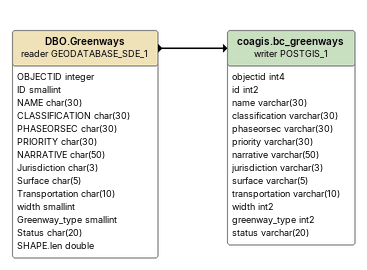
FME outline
DBO.Greenways (reader GEODATABASE_SDE_1)
    attributes: OBJECTID integer, ID smallint, NAME char(30), CLASSIFICATION char(30), PHASEORSEC char(30), PRIORITY char(30), NARRATIVE char(50), Jurisdiction char(3), Surface char(5), Transportation char(10), width smallint, Greenway_type smallint, Status char(20), SHAPE.len double
    -> coagis.bc_greenways (writer POSTGIS_1)
coagis.bc_greenways (writer POSTGIS_1)
    attributes: objectid int4, id int2, name varchar(30), classification varchar(30), phaseorsec varchar(30), priority varchar(30), narrative varchar(50), jurisdiction varchar(3), surface varchar(5), transportation varchar(10), width int2, greenway_type int2, status varchar(20)
